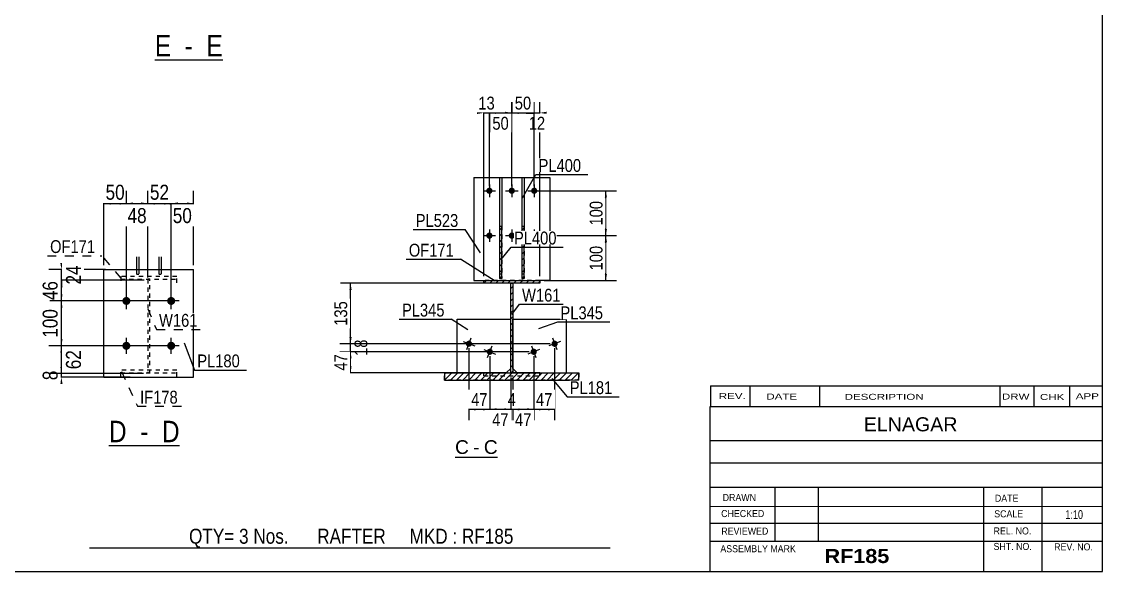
# Model space of a CAD drawing. Header units: millimetres. Extents: x -27 to 375, y -208 to 74.
# Drawn here: x 134.2 to 375.5, y -208.4 to -85.8 of the extents above; entities that cross this region are included whole.
import ezdxf

# ---------------------------------------------------------------- set-up
doc = ezdxf.new("R2010")
doc.units = ezdxf.units.MM
doc.linetypes.add('DXK_LINE_DOT1', pattern=[1.8814, 0.9407, -0.9407])
doc.linetypes.add('DXK_LINE_DOT2', pattern=[3.9198, 1.9599, -1.9599])
doc.styles.add('Arial', font='ARIAL.TTF', dxfattribs={"height": 0.2})
doc.styles.add('Arial Bold', font='ARIALBD.TTF', dxfattribs={"height": 0.2})
doc.styles.add('Arial Narrow', font='ARIALN.TTF', dxfattribs={"height": 0.2})

# ---------------------------------------------------------------- blocks, each defined once
blk = doc.blocks.new('Unknown-623544029-1210')
at = {"color": 5, "linetype": 'Continuous'}
for p, q in [((375.46, -208.41), (375.46, 68.59)), ((-24.54, -208.41), (375.46, -208.41))]:
    blk.add_line(p, q, dxfattribs=at)
blk = doc.blocks.new('Unknown-623544029-12 - 1953')
at = {"color": 7, "linetype": 'Continuous'}
blk.add_line((230.96, -182.98), (240.46, -182.98), dxfattribs=at)
at = {"color": 0, "linetype": 'Continuous'}
blk.add_wipeout([(234.04, -182.23), (234.04, -179.03), (230.96, -179.03), (230.96, -182.23)], dxfattribs=at)
blk.add_wipeout([(236.42, -182.23), (236.42, -179.03), (235, -179.03), (235, -182.23)], dxfattribs=at)
at = {"color": 96, "linetype": 'Continuous', "style": 'Arial'}
blk.add_text('C', height=3.06, dxfattribs=at).set_placement((230.96, -182.23))
at = {"color": 0, "linetype": 'Continuous'}
blk.add_wipeout([(240.46, -182.23), (240.46, -179.03), (237.38, -179.03), (237.38, -182.23)], dxfattribs=at)
at = {"color": 96, "linetype": 'Continuous', "style": 'Arial'}
for s, p in [('-', (235, -182.23)), ('C', (237.38, -182.23))]:
    blk.add_text(s, height=3.06, dxfattribs=at).set_placement(p)
blk = doc.blocks.new('Unknown-623544029-13 - 2174')
at = {"color": 7, "linetype": 'Continuous'}
blk.add_line((153.68, -180.36), (169.46, -180.36), dxfattribs=at)
at = {"color": 0, "linetype": 'Continuous'}
for points in [[(157.64, -179.61), (157.64, -174.61), (153.68, -174.61), (153.68, -179.61)], [(164.01, -179.61), (164.01, -174.61), (159.14, -174.61), (159.14, -179.61)], [(169.46, -179.61), (169.46, -174.61), (165.51, -174.61), (165.51, -179.61)]]:
    blk.add_wipeout(points, dxfattribs=at)
at = {"color": 6, "linetype": 'Continuous', "style": 'Arial Narrow'}
for s, height, p in [('D', 4.77, (153.68, -179.61)), ('D', 4.77, (165.51, -179.61)), (' - ', 4.772, (159.14, -179.61))]:
    blk.add_text(s, height=height, dxfattribs=at).set_placement(p)
blk = doc.blocks.new('Unknown-623544029-14 - 2351')
at = {"color": 7, "linetype": 'Continuous'}
blk.add_line((163.93, -94.33), (179.1, -94.33), dxfattribs=at)
at = {"color": 0, "linetype": 'Continuous'}
for points in [[(167.58, -93.58), (167.58, -88.58), (163.93, -88.58), (163.93, -93.58)], [(173.95, -93.58), (173.95, -88.58), (169.08, -88.58), (169.08, -93.58)], [(179.1, -93.58), (179.1, -88.58), (175.45, -88.58), (175.45, -93.58)]]:
    blk.add_wipeout(points, dxfattribs=at)
at = {"color": 6, "linetype": 'Continuous', "style": 'Arial Narrow'}
for s, height, p in [('E', 4.77, (163.93, -93.58)), ('E', 4.77, (175.45, -93.58)), (' - ', 4.772, (169.08, -93.58))]:
    blk.add_text(s, height=height, dxfattribs=at).set_placement(p)
blk = doc.blocks.new('Part-623544029-1961 - 1953')
at = {"linetype": 'Continuous'}
h = blk.add_hatch(dxfattribs=at)
h.set_pattern_fill('', scale=0.3, style=0, pattern_type=0)
h.set_pattern_definition([(45, (237.3659, -144.18), (-0.67352, 0.67352), [])])
h.paths.add_polyline_path([(237.37, -143.58), (237.37, -144.18), (249.87, -144.18), (249.87, -143.58)])
at = {"color": 2, "linetype": 'Continuous'}
for p, q in [((237.37, -143.58), (237.37, -143.58)), ((237.37, -144.18), (237.37, -143.58)), ((237.37, -143.58), (249.87, -143.58)), ((237.37, -144.18), (237.37, -144.18)), ((249.87, -144.18), (237.37, -144.18)), ((249.87, -143.58), (249.87, -143.58)), ((249.87, -143.58), (249.87, -144.18)), ((249.87, -144.18), (249.87, -144.18))]:
    blk.add_line(p, q, dxfattribs=at)
blk = doc.blocks.new('Part-623544029-1996 - 1953')
at = {"color": 2, "linetype": 'Continuous'}
for p, q in [((235.12, -120.58), (235.12, -143.58)), ((235.12, -120.58), (252.12, -120.58)), ((252.12, -120.58), (252.12, -143.58)), ((235.12, -143.58), (237.37, -143.58)), ((252.12, -143.58), (249.87, -143.58))]:
    blk.add_line(p, q, dxfattribs=at)
at = {"color": 7, "linetype": 'DXK_LINE_DOT1'}
blk.add_line((249.87, -143.58), (237.37, -143.58), dxfattribs=at)
blk = doc.blocks.new('Part-623544029-1984 - 1953')
at = {"linetype": 'Continuous'}
h = blk.add_hatch(dxfattribs=at)
h.set_pattern_fill('', scale=0.3, style=0, pattern_type=0)
h.set_pattern_definition([(45, (228.6159, -165.7802), (-0.67352, 0.67352), [])])
h.paths.add_polyline_path([(228.62, -164.18), (228.62, -165.78), (258.62, -165.78), (258.62, -164.18)])
at = {"color": 7, "linetype": 'DXK_LINE_DOT1'}
for p, q in [((228.62, -165.78), (228.62, -164.18)), ((228.62, -164.18), (258.62, -164.18)), ((258.62, -165.78), (228.62, -165.78)), ((258.62, -164.18), (258.62, -165.78))]:
    blk.add_line(p, q, dxfattribs=at)
at = {"color": 2, "linetype": 'Continuous'}
for p, q in [((228.62, -164.18), (228.62, -165.78)), ((228.62, -164.18), (258.62, -164.18)), ((228.62, -165.78), (258.62, -165.78)), ((258.62, -165.78), (258.62, -164.18))]:
    blk.add_line(p, q, dxfattribs=at)
blk = doc.blocks.new('Part-623544029-2018 - 1953')
at = {"color": 2, "linetype": 'Continuous'}
for p, q in [((243.85, -163.15), (243.85, -152.15)), ((243.85, -152.15), (255.85, -152.15)), ((255.85, -164.15), (255.85, -152.15)), ((243.85, -163.15), (244.85, -164.15)), ((244.85, -164.15), (255.85, -164.15))]:
    blk.add_line(p, q, dxfattribs=at)
blk = doc.blocks.new('Part-623544029-2023 - 1953')
at = {"linetype": 'Continuous'}
h = blk.add_hatch(dxfattribs=at)
h.set_pattern_fill('', scale=0.3, style=0, pattern_type=0)
h.set_pattern_definition([(45, (240.8659, -143.08), (-0.67352, 0.67352), [])])
h.paths.add_polyline_path([(240.87, -131.41), (240.87, -143.08), (241.37, -143.08), (241.37, -131.41)])
at = {"color": 2, "linetype": 'Continuous'}
for p, q in [((240.87, -120.58), (240.87, -131.41)), ((240.87, -120.58), (241.37, -120.58)), ((241.37, -120.58), (241.37, -131.41)), ((240.87, -131.41), (240.87, -143.08)), ((240.87, -131.41), (241.37, -131.41)), ((241.37, -143.08), (241.37, -131.41)), ((240.87, -143.08), (241.37, -143.08))]:
    blk.add_line(p, q, dxfattribs=at)
at = {"color": 7, "linetype": 'DXK_LINE_DOT1'}
for p, q in [((240.87, -131.41), (240.87, -143.08)), ((241.37, -131.41), (241.37, -143.08)), ((240.87, -142.08), (241.37, -142.08)), ((240.87, -143.08), (241.37, -143.08))]:
    blk.add_line(p, q, dxfattribs=at)
blk = doc.blocks.new('Part-623544029-2027 - 1953')
at = {"color": 2, "linetype": 'Continuous'}
for p, q in [((237.37, -164.18), (243.42, -164.18)), ((249.87, -164.18), (243.82, -164.18))]:
    blk.add_line(p, q, dxfattribs=at)
at = {"color": 7, "linetype": 'DXK_LINE_DOT1'}
for p, q in [((237.37, -164.78), (237.37, -164.18)), ((237.37, -164.78), (249.87, -164.78)), ((243.82, -164.18), (243.42, -164.18)), ((249.87, -164.78), (249.87, -164.18))]:
    blk.add_line(p, q, dxfattribs=at)
blk = doc.blocks.new('Part-623544029-2032 - 1953')
at = {"linetype": 'Continuous'}
h = blk.add_hatch(dxfattribs=at)
h.set_pattern_fill('', scale=0.3, style=0, pattern_type=0)
h.set_pattern_definition([(45, (243.4159, -164.1801), (-0.67352, 0.67352), [])])
h.paths.add_polyline_path([(243.42, -144.18), (243.42, -164.18), (243.82, -164.18), (243.82, -144.18)])
at = {"color": 2, "linetype": 'Continuous'}
for p, q in [((243.42, -164.18), (243.42, -144.18)), ((243.42, -144.18), (243.82, -144.18)), ((243.82, -144.18), (243.82, -164.18)), ((243.82, -164.18), (243.42, -164.18))]:
    blk.add_line(p, q, dxfattribs=at)
blk = doc.blocks.new('Bolt-623544029-2042 - 1953')
at = {"linetype": 'Continuous'}
for points in [[(239.32, -123.55, -1), (237.92, -123.55, -1)], [(244.32, -123.55, -1), (242.92, -123.55, -1)], [(249.32, -123.55, -1), (247.92, -123.55, -1)], [(239.32, -133.55, -1), (237.92, -133.55, -1)], [(244.32, -133.55, -1), (242.92, -133.55, -1)], [(249.32, -133.55, -1), (247.92, -133.55, -1)]]:
    blk.add_hatch(color=3, dxfattribs=at).paths.add_polyline_path(points)
at = {"color": 3, "linetype": 'Continuous'}
for p, q in [((238.62, -122.15), (238.62, -124.95)), ((243.62, -122.15), (243.62, -124.95)), ((248.62, -122.15), (248.62, -124.95)), ((237.22, -123.55), (240.02, -123.55)), ((242.22, -123.55), (245.02, -123.55)), ((247.22, -123.55), (250.02, -123.55)), ((238.62, -132.15), (238.62, -134.95)), ((243.62, -132.15), (243.62, -134.95)), ((248.62, -132.15), (248.62, -134.95)), ((237.22, -133.55), (240.02, -133.55)), ((242.22, -133.55), (245.02, -133.55)), ((247.22, -133.55), (250.02, -133.55))]:
    blk.add_line(p, q, dxfattribs=at)
blk = doc.blocks.new('Part-623544029-3961 - 1953')
at = {"linetype": 'Continuous'}
h = blk.add_hatch(dxfattribs=at)
h.set_pattern_fill('', scale=0.3, style=0, pattern_type=0)
h.set_pattern_definition([(45, (245.8659, -143.08), (-0.67352, 0.67352), [])])
h.paths.add_polyline_path([(245.87, -131.41), (245.87, -143.08), (246.37, -143.08), (246.37, -131.41)])
at = {"color": 2, "linetype": 'Continuous'}
for p, q in [((245.87, -120.58), (245.87, -131.41)), ((245.87, -120.58), (246.37, -120.58)), ((246.37, -120.58), (246.37, -131.41)), ((245.87, -131.41), (245.87, -143.08)), ((245.87, -131.41), (246.37, -131.41)), ((246.37, -143.08), (246.37, -131.41)), ((245.87, -143.08), (246.37, -143.08))]:
    blk.add_line(p, q, dxfattribs=at)
at = {"color": 7, "linetype": 'DXK_LINE_DOT1'}
for p, q in [((245.87, -131.41), (245.87, -143.08)), ((246.37, -131.41), (246.37, -143.08)), ((245.87, -142.08), (246.37, -142.08)), ((245.87, -143.08), (246.37, -143.08))]:
    blk.add_line(p, q, dxfattribs=at)
blk = doc.blocks.new('Part-623544029-3953 - 1953')
at = {"color": 2, "linetype": 'Continuous'}
for p, q in [((231.39, -164.15), (231.39, -152.15)), ((231.39, -152.15), (243.39, -152.15)), ((243.39, -163.15), (243.39, -152.15)), ((242.39, -164.15), (243.39, -163.15)), ((231.39, -164.15), (242.39, -164.15))]:
    blk.add_line(p, q, dxfattribs=at)
blk = doc.blocks.new('Bolt-623544029-3968 - 1953')
at = {"linetype": 'Continuous'}
for points in [[(248.77, -160.1, -1), (248.27, -158.8, -1)], [(253.44, -158.31, -1), (252.93, -157.01, -1)]]:
    blk.add_hatch(color=3, dxfattribs=at).paths.add_polyline_path(points)
at = {"color": 3, "linetype": 'Continuous'}
for p, q in [((252.68, -156.35), (253.69, -158.97)), ((249.82, -158.95), (247.21, -159.95)), ((248.02, -158.14), (249.02, -160.76)), ((254.49, -157.16), (251.88, -158.16))]:
    blk.add_line(p, q, dxfattribs=at)
blk = doc.blocks.new('Bolt-623544029-3977 - 1953')
at = {"linetype": 'Continuous'}
for points in [[(234.3, -157.01, -1), (233.8, -158.31, -1)], [(238.97, -158.8, -1), (238.47, -160.1, -1)]]:
    blk.add_hatch(color=3, dxfattribs=at).paths.add_polyline_path(points)
at = {"color": 3, "linetype": 'Continuous'}
for p, q in [((233.55, -158.97), (234.55, -156.35)), ((232.74, -157.16), (235.35, -158.16)), ((237.41, -158.95), (240.02, -159.95)), ((238.22, -160.76), (239.22, -158.14))]:
    blk.add_line(p, q, dxfattribs=at)
blk = doc.blocks.new('Bolt-623544029-2225 - 2174')
at = {"linetype": 'Continuous'}
for points in [[(156.68, -148.12, -1), (158.48, -148.12, -1)], [(166.68, -148.12, -1), (168.48, -148.12, -1)], [(156.68, -158.12, -1), (158.48, -158.12, -1)], [(166.68, -158.12, -1), (168.48, -158.12, -1)]]:
    blk.add_hatch(color=3, dxfattribs=at).paths.add_polyline_path(points)
at = {"color": 3, "linetype": 'Continuous'}
for p, q in [((157.58, -149.92), (157.58, -146.32)), ((167.58, -149.92), (167.58, -146.32)), ((159.38, -148.12), (155.78, -148.12)), ((169.38, -148.12), (165.78, -148.12)), ((157.58, -159.92), (157.58, -156.32)), ((167.58, -159.92), (167.58, -156.32)), ((159.38, -158.12), (155.78, -158.12)), ((169.38, -158.12), (165.78, -158.12))]:
    blk.add_line(p, q, dxfattribs=at)
blk = doc.blocks.new('Part-623544029-2250 - 2174')
at = {"color": 7, "linetype": 'DXK_LINE_DOT1'}
for p, q in [((156.33, -164.93), (156.33, -163.55)), ((168.83, -163.55), (156.33, -163.55)), ((168.83, -164.93), (168.83, -163.55)), ((156.33, -164.14), (168.83, -164.14))]:
    blk.add_line(p, q, dxfattribs=at)
blk = doc.blocks.new('Part-623544029-2242 - 2174')
at = {"color": 2, "linetype": 'Continuous'}
for p, q in [((159.83, -138.3), (159.83, -141.12)), ((160.33, -138.3), (160.33, -141.12))]:
    blk.add_line(p, q, dxfattribs=at)
at = {"color": 7, "linetype": 'DXK_LINE_DOT1'}
for p, q in [((159.83, -141.12), (159.83, -142.95)), ((159.83, -142.14), (160.33, -142.14)), ((160.33, -141.12), (160.33, -142.95))]:
    blk.add_line(p, q, dxfattribs=at)
blk = doc.blocks.new('Part-623544029-2230 - 2174')
at = {"color": 7, "linetype": 'DXK_LINE_DOT1'}
for p, q in [((162.78, -143.25), (162.38, -143.25)), ((162.38, -143.25), (162.38, -164.32)), ((162.78, -164.32), (162.78, -143.25)), ((162.38, -163.5), (162.78, -163.5))]:
    blk.add_line(p, q, dxfattribs=at)
blk = doc.blocks.new('Part-623544029-2255 - 2174')
at = {"color": 7, "linetype": 'DXK_LINE_DOT1'}
for p, q in [((156.33, -142.66), (156.33, -144.07)), ((168.83, -142.66), (156.33, -142.66)), ((156.33, -143.25), (168.83, -143.25)), ((168.83, -144.07), (168.83, -142.66))]:
    blk.add_line(p, q, dxfattribs=at)
blk = doc.blocks.new('Part-623544029-2260 - 2174')
at = {"color": 2, "linetype": 'Continuous'}
for p, q in [((152.58, -165.12), (152.58, -141.12)), ((152.58, -141.12), (172.58, -141.12)), ((172.58, -165.12), (172.58, -141.12)), ((152.58, -165.12), (172.58, -165.12))]:
    blk.add_line(p, q, dxfattribs=at)
blk = doc.blocks.new('Part-623544029-4030 - 2174')
at = {"color": 2, "linetype": 'Continuous'}
for p, q in [((164.83, -138.3), (164.83, -141.12)), ((165.33, -138.3), (165.33, -141.12))]:
    blk.add_line(p, q, dxfattribs=at)
at = {"color": 7, "linetype": 'DXK_LINE_DOT1'}
for p, q in [((164.83, -141.12), (164.83, -142.95)), ((164.83, -142.14), (165.33, -142.14)), ((165.33, -141.12), (165.33, -142.95))]:
    blk.add_line(p, q, dxfattribs=at)
blk = doc.blocks.new('StraightDimension-623544029-5049 - 1953')
at = {"linetype": 'Continuous'}
for points in [[(207.87, -156.16), (207.62, -157.66), (207.37, -156.16)], [(207.37, -160.95), (207.62, -159.45), (207.87, -160.95)]]:
    blk.add_hatch(color=7, dxfattribs=at).paths.add_polyline_path(points)
at = {"color": 7, "linetype": 'Continuous'}
for p, q in [((252.19, -157.66), (205.22, -157.66)), ((207.62, -159.45), (207.62, -157.66)), ((247.52, -159.45), (205.22, -159.45))]:
    blk.add_line(p, q, dxfattribs=at)
at = {"color": 0}
blk.add_wipeout([(211.97, -156.13), (207.77, -156.13), (207.77, -160.98), (211.97, -160.98)], dxfattribs=at)
at = {"color": 3, "style": 'Arial Narrow'}
blk.add_text('18', height=2.863, rotation=90.0002, dxfattribs=at).set_placement((211.37, -160.38))
blk = doc.blocks.new('StraightDimension-623544029-5570 - 1953')
at = {"linetype": 'Continuous'}
for points in [[(235.55, -172.53), (234.05, -172.28), (235.55, -172.03)], [(237.22, -172.03), (238.72, -172.28), (237.22, -172.53)]]:
    blk.add_hatch(color=7, dxfattribs=at).paths.add_polyline_path(points)
at = {"color": 7, "linetype": 'Continuous'}
for p, q in [((234.05, -158.66), (234.05, -174.68)), ((238.72, -160.45), (238.72, -174.68)), ((234.05, -172.28), (238.72, -172.28))]:
    blk.add_line(p, q, dxfattribs=at)
at = {"color": 0}
blk.add_wipeout([(238.81, -172.13), (238.81, -167.93), (233.95, -167.93), (233.95, -172.13)], dxfattribs=at)
at = {"color": 3, "style": 'Arial Narrow'}
blk.add_text('47', height=2.863, dxfattribs=at).set_placement((234.55, -171.53))
blk = doc.blocks.new('StraightDimension-623544029-2152 - 1953')
at = {"linetype": 'Continuous'}
for points in [[(264.37, -125.05), (264.62, -123.55), (264.87, -125.05)], [(264.87, -132.05), (264.62, -133.55), (264.37, -132.05)]]:
    blk.add_hatch(color=7, dxfattribs=at).paths.add_polyline_path(points)
at = {"color": 7, "linetype": 'Continuous'}
for p, q in [((249.62, -123.55), (267.02, -123.55)), ((264.62, -133.55), (264.62, -123.55)), ((249.62, -133.55), (267.02, -133.55))]:
    blk.add_line(p, q, dxfattribs=at)
at = {"color": 0}
blk.add_wipeout([(264.47, -125.21), (260.27, -125.21), (260.27, -131.9), (264.47, -131.9)], dxfattribs=at)
at = {"color": 3, "style": 'Arial Narrow'}
blk.add_text('100', height=2.863, rotation=90.0002, dxfattribs=at).set_placement((263.87, -131.3))
blk = doc.blocks.new('StraightDimension-623544029-2162 - 1953')
at = {"linetype": 'Continuous'}
for points in [[(264.37, -135.05), (264.62, -133.55), (264.87, -135.05)], [(264.87, -142.08), (264.62, -143.58), (264.37, -142.08)]]:
    blk.add_hatch(color=7, dxfattribs=at).paths.add_polyline_path(points)
at = {"color": 7, "linetype": 'Continuous'}
for p, q in [((249.62, -133.55), (267.02, -133.55)), ((264.62, -143.58), (264.62, -133.55)), ((250.87, -143.58), (267.02, -143.58))]:
    blk.add_line(p, q, dxfattribs=at)
at = {"color": 0}
blk.add_wipeout([(264.47, -135.23), (260.27, -135.23), (260.27, -141.91), (264.47, -141.91)], dxfattribs=at)
at = {"color": 3, "style": 'Arial Narrow'}
blk.add_text('100', height=2.863, rotation=90.0002, dxfattribs=at).set_placement((263.87, -141.31))
blk = doc.blocks.new('StraightDimension-623544029-5048 - 1953')
at = {"linetype": 'Continuous'}
for points in [[(207.37, -145.68), (207.62, -144.18), (207.87, -145.68)], [(207.87, -156.16), (207.62, -157.66), (207.37, -156.16)]]:
    blk.add_hatch(color=7, dxfattribs=at).paths.add_polyline_path(points)
at = {"color": 7, "linetype": 'Continuous'}
for p, q in [((242.42, -144.18), (205.37, -144.18)), ((207.62, -157.66), (207.62, -144.18)), ((252.19, -157.66), (205.37, -157.66))]:
    blk.add_line(p, q, dxfattribs=at)
at = {"color": 0}
blk.add_wipeout([(207.47, -147.58), (203.27, -147.58), (203.27, -154.26), (207.47, -154.26)], dxfattribs=at)
at = {"color": 3, "style": 'Arial Narrow'}
blk.add_text('135', height=2.863, rotation=90.0002, dxfattribs=at).set_placement((206.87, -153.66))
blk = doc.blocks.new('StraightDimension-623544029-5050 - 1953')
at = {"linetype": 'Continuous'}
for points in [[(207.37, -160.95), (207.62, -159.45), (207.87, -160.95)], [(207.87, -162.68), (207.62, -164.18), (207.37, -162.68)]]:
    blk.add_hatch(color=7, dxfattribs=at).paths.add_polyline_path(points)
at = {"color": 7, "linetype": 'Continuous'}
for p, q in [((247.52, -159.45), (205.37, -159.45)), ((207.62, -164.18), (207.62, -159.45)), ((242.42, -164.18), (205.37, -164.18))]:
    blk.add_line(p, q, dxfattribs=at)
at = {"color": 0}
blk.add_wipeout([(207.47, -159.39), (203.27, -159.39), (203.27, -164.24), (207.47, -164.24)], dxfattribs=at)
at = {"color": 3, "style": 'Arial Narrow'}
blk.add_text('47', height=2.863, rotation=90.0002, dxfattribs=at).set_placement((206.87, -163.64))
blk = doc.blocks.new('StraightDimension-623544029-5566 - 1953')
at = {"linetype": 'Continuous'}
for points in [[(250.02, -172.53), (248.52, -172.28), (250.02, -172.03)], [(251.69, -172.03), (253.19, -172.28), (251.69, -172.53)]]:
    blk.add_hatch(color=7, dxfattribs=at).paths.add_polyline_path(points)
at = {"color": 7, "linetype": 'Continuous'}
for p, q in [((253.19, -158.66), (253.19, -174.68)), ((248.52, -160.45), (248.52, -174.68)), ((248.52, -172.28), (253.19, -172.28))]:
    blk.add_line(p, q, dxfattribs=at)
at = {"color": 0}
blk.add_wipeout([(253.28, -172.13), (253.28, -167.93), (248.42, -167.93), (248.42, -172.13)], dxfattribs=at)
at = {"color": 3, "style": 'Arial Narrow'}
blk.add_text('47', height=2.863, dxfattribs=at).set_placement((249.02, -171.53))
blk = doc.blocks.new('StraightDimension-623544029-5567 - 1953')
at = {"linetype": 'Continuous'}
for points in [[(245.32, -172.53), (243.82, -172.28), (245.32, -172.03)], [(247.02, -172.03), (248.52, -172.28), (247.02, -172.53)]]:
    blk.add_hatch(color=7, dxfattribs=at).paths.add_polyline_path(points)
at = {"color": 7, "linetype": 'Continuous'}
for p, q in [((248.52, -160.45), (248.52, -174.53)), ((243.82, -165.18), (243.82, -174.53)), ((243.82, -172.28), (248.52, -172.28))]:
    blk.add_line(p, q, dxfattribs=at)
at = {"color": 0}
blk.add_wipeout([(248.59, -176.63), (248.59, -172.43), (243.74, -172.43), (243.74, -176.63)], dxfattribs=at)
at = {"color": 3, "style": 'Arial Narrow'}
blk.add_text('47', height=2.863, dxfattribs=at).set_placement((244.34, -176.03))
blk = doc.blocks.new('StraightDimension-623544029-5568 - 1953')
at = {"linetype": 'Continuous'}
for points in [[(241.92, -172.03), (243.42, -172.28), (241.92, -172.53)], [(245.32, -172.53), (243.82, -172.28), (245.32, -172.03)]]:
    blk.add_hatch(color=7, dxfattribs=at).paths.add_polyline_path(points)
at = {"color": 7, "linetype": 'Continuous'}
for p, q in [((243.42, -165.18), (243.42, -174.68)), ((243.82, -165.18), (243.82, -174.68)), ((243.42, -172.28), (243.82, -172.28))]:
    blk.add_line(p, q, dxfattribs=at)
at = {"color": 0}
blk.add_wipeout([(245.13, -172.13), (245.13, -167.93), (242.1, -167.93), (242.1, -172.13)], dxfattribs=at)
at = {"color": 3, "style": 'Arial Narrow'}
blk.add_text('4', height=2.86, dxfattribs=at).set_placement((242.7, -171.53))
blk = doc.blocks.new('StraightDimension-623544029-5569 - 1953')
at = {"linetype": 'Continuous'}
for points in [[(240.22, -172.53), (238.72, -172.28), (240.22, -172.03)], [(241.92, -172.03), (243.42, -172.28), (241.92, -172.53)]]:
    blk.add_hatch(color=7, dxfattribs=at).paths.add_polyline_path(points)
at = {"color": 7, "linetype": 'Continuous'}
for p, q in [((238.72, -160.45), (238.72, -174.53)), ((243.42, -165.18), (243.42, -174.53)), ((238.72, -172.28), (243.42, -172.28))]:
    blk.add_line(p, q, dxfattribs=at)
at = {"color": 0}
blk.add_wipeout([(243.49, -176.63), (243.49, -172.43), (238.64, -172.43), (238.64, -176.63)], dxfattribs=at)
at = {"color": 3, "style": 'Arial Narrow'}
blk.add_text('47', height=2.863, dxfattribs=at).set_placement((239.24, -176.03))
blk = doc.blocks.new('StraightDimension-623544029-5617 - 1953')
at = {"linetype": 'Continuous'}
for points in [[(247.12, -105.93), (248.62, -106.18), (247.12, -106.43)], [(251.37, -106.43), (249.87, -106.18), (251.37, -105.93)]]:
    blk.add_hatch(color=7, dxfattribs=at).paths.add_polyline_path(points)
at = {"color": 7, "linetype": 'Continuous'}
for p, q in [((248.62, -122.55), (248.62, -103.78)), ((249.87, -142.58), (249.87, -103.78)), ((248.62, -106.18), (249.87, -106.18))]:
    blk.add_line(p, q, dxfattribs=at)
at = {"color": 0}
blk.add_wipeout([(251.67, -110.53), (251.67, -106.33), (246.81, -106.33), (246.81, -110.53)], dxfattribs=at)
at = {"color": 3, "style": 'Arial Narrow'}
blk.add_text('12', height=2.863, dxfattribs=at).set_placement((247.41, -109.93))
blk = doc.blocks.new('StraightDimension-623544029-5618 - 1953')
at = {"linetype": 'Continuous'}
for points in [[(245.12, -106.43), (243.62, -106.18), (245.12, -105.93)], [(247.12, -105.93), (248.62, -106.18), (247.12, -106.43)]]:
    blk.add_hatch(color=7, dxfattribs=at).paths.add_polyline_path(points)
at = {"color": 7, "linetype": 'Continuous'}
for p, q in [((243.62, -122.55), (243.62, -103.93)), ((248.62, -122.55), (248.62, -103.93)), ((243.62, -106.18), (248.62, -106.18))]:
    blk.add_line(p, q, dxfattribs=at)
at = {"color": 0}
blk.add_wipeout([(248.54, -106.03), (248.54, -101.83), (243.69, -101.83), (243.69, -106.03)], dxfattribs=at)
at = {"color": 3, "style": 'Arial Narrow'}
blk.add_text('50', height=2.863, dxfattribs=at).set_placement((244.29, -105.43))
blk = doc.blocks.new('StraightDimension-623544029-5619 - 1953')
at = {"linetype": 'Continuous'}
for points in [[(240.12, -106.43), (238.62, -106.18), (240.12, -105.93)], [(242.12, -105.93), (243.62, -106.18), (242.12, -106.43)]]:
    blk.add_hatch(color=7, dxfattribs=at).paths.add_polyline_path(points)
at = {"color": 7, "linetype": 'Continuous'}
for p, q in [((238.62, -122.55), (238.62, -103.78)), ((243.62, -122.55), (243.62, -103.78)), ((238.62, -106.18), (243.62, -106.18))]:
    blk.add_line(p, q, dxfattribs=at)
at = {"color": 0}
blk.add_wipeout([(243.54, -110.53), (243.54, -106.33), (238.69, -106.33), (238.69, -110.53)], dxfattribs=at)
at = {"color": 3, "style": 'Arial Narrow'}
blk.add_text('50', height=2.863, dxfattribs=at).set_placement((239.29, -109.93))
blk = doc.blocks.new('StraightDimension-623544029-5620 - 1953')
at = {"linetype": 'Continuous'}
for points in [[(235.87, -105.93), (237.37, -106.18), (235.87, -106.43)], [(240.12, -106.43), (238.62, -106.18), (240.12, -105.93)]]:
    blk.add_hatch(color=7, dxfattribs=at).paths.add_polyline_path(points)
at = {"color": 7, "linetype": 'Continuous'}
for p, q in [((237.37, -142.58), (237.37, -103.93)), ((238.62, -122.55), (238.62, -103.93)), ((237.37, -106.18), (238.62, -106.18))]:
    blk.add_line(p, q, dxfattribs=at)
at = {"color": 0}
blk.add_wipeout([(240.42, -106.03), (240.42, -101.83), (235.56, -101.83), (235.56, -106.03)], dxfattribs=at)
at = {"color": 3, "style": 'Arial Narrow'}
blk.add_text('13', height=2.863, dxfattribs=at).set_placement((236.16, -105.43))
blk = doc.blocks.new('StraightDimension-623544029-2290 - 2174')
at = {"linetype": 'Continuous'}
for points in [[(169.08, -126.65), (167.58, -126.4), (169.08, -126.15)], [(171.08, -126.15), (172.58, -126.4), (171.08, -126.65)]]:
    blk.add_hatch(color=4, dxfattribs=at).paths.add_polyline_path(points)
at = {"color": 4, "linetype": 'Continuous'}
for p, q in [((167.58, -147.12), (167.58, -123.6)), ((172.58, -140.12), (172.58, -123.6)), ((167.58, -126.4), (172.58, -126.4))]:
    blk.add_line(p, q, dxfattribs=at)
at = {"color": 0}
blk.add_wipeout([(172.91, -131.45), (172.91, -126.55), (167.24, -126.55), (167.24, -131.45)], dxfattribs=at)
at = {"color": 4, "style": 'Arial Narrow'}
blk.add_text('50', height=3.34, dxfattribs=at).set_placement((167.94, -130.75))
blk = doc.blocks.new('StraightDimension-623544029-2262 - 2174')
at = {"linetype": 'Continuous'}
for points in [[(154.08, -126.65), (152.58, -126.4), (154.08, -126.15)], [(156.08, -126.15), (157.58, -126.4), (156.08, -126.65)]]:
    blk.add_hatch(color=4, dxfattribs=at).paths.add_polyline_path(points)
at = {"color": 4, "linetype": 'Continuous'}
for p, q in [((152.58, -140.12), (152.58, -123.8)), ((157.58, -147.12), (157.58, -123.8)), ((152.58, -126.4), (157.58, -126.4))]:
    blk.add_line(p, q, dxfattribs=at)
at = {"color": 0}
blk.add_wipeout([(157.91, -126.25), (157.91, -121.35), (152.24, -121.35), (152.24, -126.25)], dxfattribs=at)
at = {"color": 4, "style": 'Arial Narrow'}
blk.add_text('50', height=3.34, dxfattribs=at).set_placement((152.94, -125.55))
blk = doc.blocks.new('StraightDimension-623544029-2272 - 2174')
at = {"linetype": 'Continuous'}
for points in [[(163.88, -126.65), (162.38, -126.4), (163.88, -126.15)], [(166.08, -126.15), (167.58, -126.4), (166.08, -126.65)]]:
    blk.add_hatch(color=4, dxfattribs=at).paths.add_polyline_path(points)
at = {"color": 4, "linetype": 'Continuous'}
for p, q in [((162.38, -142.86), (162.38, -123.8)), ((167.58, -147.12), (167.58, -123.8)), ((162.38, -126.4), (167.58, -126.4))]:
    blk.add_line(p, q, dxfattribs=at)
at = {"color": 0}
blk.add_wipeout([(167.81, -126.25), (167.81, -121.35), (162.14, -121.35), (162.14, -126.25)], dxfattribs=at)
at = {"color": 4, "style": 'Arial Narrow'}
blk.add_text('52', height=3.34, dxfattribs=at).set_placement((162.84, -125.55))
blk = doc.blocks.new('StraightDimension-623544029-2281 - 2174')
at = {"linetype": 'Continuous'}
for points in [[(159.08, -126.65), (157.58, -126.4), (159.08, -126.15)], [(160.88, -126.15), (162.38, -126.4), (160.88, -126.65)]]:
    blk.add_hatch(color=4, dxfattribs=at).paths.add_polyline_path(points)
at = {"color": 4, "linetype": 'Continuous'}
for p, q in [((157.58, -147.12), (157.58, -123.6)), ((162.38, -142.86), (162.38, -123.6)), ((157.58, -126.4), (162.38, -126.4))]:
    blk.add_line(p, q, dxfattribs=at)
at = {"color": 0}
blk.add_wipeout([(162.81, -131.45), (162.81, -126.55), (157.14, -126.55), (157.14, -131.45)], dxfattribs=at)
at = {"color": 4, "style": 'Arial Narrow'}
blk.add_text('48', height=3.34, dxfattribs=at).set_placement((157.84, -130.75))
blk = doc.blocks.new('StraightDimension-623544029-2301 - 2174')
at = {"linetype": 'Continuous'}
for points in [[(143.33, -162.82), (143.08, -164.32), (142.83, -162.82)], [(142.83, -166.62), (143.08, -165.12), (143.33, -166.62)]]:
    blk.add_hatch(color=4, dxfattribs=at).paths.add_polyline_path(points)
at = {"color": 4, "linetype": 'Continuous'}
for p, q in [((161.38, -164.32), (140.48, -164.32)), ((158.41, -165.12), (140.48, -165.12)), ((143.08, -165.12), (143.08, -164.32))]:
    blk.add_line(p, q, dxfattribs=at)
at = {"color": 0}
blk.add_wipeout([(142.93, -162.95), (138.03, -162.95), (138.03, -166.49), (142.93, -166.49)], dxfattribs=at)
at = {"color": 4, "style": 'Arial Narrow'}
blk.add_text('8', height=3.34, rotation=90.0002, dxfattribs=at).set_placement((142.23, -165.79))
blk = doc.blocks.new('StraightDimension-623544029-2311 - 2174')
at = {"linetype": 'Continuous'}
for points in [[(143.33, -139.62), (143.08, -141.12), (142.83, -139.62)], [(142.83, -145), (143.08, -143.5), (143.33, -145)]]:
    blk.add_hatch(color=4, dxfattribs=at).paths.add_polyline_path(points)
at = {"color": 4, "linetype": 'Continuous'}
for p, q in [((152.91, -141.12), (140.28, -141.12)), ((143.08, -143.5), (143.08, -141.12)), ((161.58, -143.5), (140.28, -143.5))]:
    blk.add_line(p, q, dxfattribs=at)
at = {"color": 0}
blk.add_wipeout([(148.13, -139.48), (143.23, -139.48), (143.23, -145.15), (148.13, -145.15)], dxfattribs=at)
at = {"color": 4, "style": 'Arial Narrow'}
blk.add_text('24', height=3.34, rotation=90.0002, dxfattribs=at).set_placement((147.43, -144.45))
blk = doc.blocks.new('StraightDimension-623544029-2320 - 2174')
at = {"linetype": 'Continuous'}
for points in [[(142.83, -145), (143.08, -143.5), (143.33, -145)], [(143.33, -146.62), (143.08, -148.12), (142.83, -146.62)]]:
    blk.add_hatch(color=4, dxfattribs=at).paths.add_polyline_path(points)
at = {"color": 4, "linetype": 'Continuous'}
for p, q in [((161.58, -143.5), (140.48, -143.5)), ((143.08, -148.12), (143.08, -143.5)), ((166.58, -148.12), (140.48, -148.12))]:
    blk.add_line(p, q, dxfattribs=at)
at = {"color": 0}
blk.add_wipeout([(142.93, -142.98), (138.03, -142.98), (138.03, -148.65), (142.93, -148.65)], dxfattribs=at)
at = {"color": 4, "style": 'Arial Narrow'}
blk.add_text('46', height=3.34, rotation=90.0002, dxfattribs=at).set_placement((142.23, -147.95))
blk = doc.blocks.new('StraightDimension-623544029-2329 - 2174')
at = {"linetype": 'Continuous'}
for points in [[(142.83, -159.62), (143.08, -158.12), (143.33, -159.62)], [(143.33, -162.82), (143.08, -164.32), (142.83, -162.82)]]:
    blk.add_hatch(color=4, dxfattribs=at).paths.add_polyline_path(points)
at = {"color": 4, "linetype": 'Continuous'}
for p, q in [((166.58, -158.12), (140.28, -158.12)), ((143.08, -164.32), (143.08, -158.12)), ((161.38, -164.32), (140.28, -164.32))]:
    blk.add_line(p, q, dxfattribs=at)
at = {"color": 0}
blk.add_wipeout([(148.13, -158.39), (143.23, -158.39), (143.23, -164.05), (148.13, -164.05)], dxfattribs=at)
at = {"color": 4, "style": 'Arial Narrow'}
blk.add_text('62', height=3.34, rotation=90.0002, dxfattribs=at).set_placement((147.43, -163.35))
blk = doc.blocks.new('StraightDimension-623544029-2339 - 2174')
at = {"linetype": 'Continuous'}
for points in [[(142.83, -149.62), (143.08, -148.12), (143.33, -149.62)], [(143.33, -156.62), (143.08, -158.12), (142.83, -156.62)]]:
    blk.add_hatch(color=4, dxfattribs=at).paths.add_polyline_path(points)
at = {"color": 4, "linetype": 'Continuous'}
for p, q in [((166.58, -148.12), (140.48, -148.12)), ((143.08, -158.12), (143.08, -148.12)), ((166.58, -158.12), (140.48, -158.12))]:
    blk.add_line(p, q, dxfattribs=at)
at = {"color": 0}
blk.add_wipeout([(142.93, -149.22), (138.03, -149.22), (138.03, -157.02), (142.93, -157.02)], dxfattribs=at)
at = {"color": 4, "style": 'Arial Narrow'}
blk.add_text('100', height=3.34, rotation=90.0002, dxfattribs=at).set_placement((142.23, -156.32))
blk = doc.blocks.new('CBS_CALLOFF-623544029-7856')
at = {"color": 7, "linetype": 'Continuous'}
blk.add_line((149.34, -203.14), (265.57, -203.16), dxfattribs=at)
at = {"color": 3, "linetype": 'Continuous', "style": 'Arial Narrow'}
blk.add_text('QTY= 3 Nos.      RAFTER     MKD : RF185', height=3.3405, dxfattribs=at).set_placement((171.57, -202.25))
blk = doc.blocks.new('CBS_NAME_BLOG-623544029-7857')
at = {"color": 7, "linetype": 'Continuous'}
for p, q in [((287.87, -171.66), (375.39, -171.66)), ((287.87, -208.37), (287.87, -171.66)), ((287.87, -179.2), (375.39, -179.2)), ((287.95, -184.25), (375.46, -184.25)), ((287.87, -189.63), (375.39, -189.63)), ((302.4, -201.73), (302.4, -189.63)), ((312.08, -201.71), (312.08, -189.64)), ((349, -208.37), (349, -189.64)), ((362.05, -208.37), (362.05, -189.63)), ((287.88, -193.92), (375.46, -193.91)), ((287.87, -197.67), (375.39, -197.67)), ((287.87, -201.71), (375.39, -201.71)), ((287.87, -208.41), (375.46, -208.41))]:
    blk.add_line(p, q, dxfattribs=at)
at = {"color": 3, "linetype": 'Continuous', "style": 'Arial'}
blk.add_text('ELNAGAR', height=3.133, dxfattribs=at).set_placement((322.2, -177.19))
at = {"color": 3, "linetype": 'Continuous'}
for s, height, style, width, p in [('DRAWN', 1.566, 'Arial', 0.9, (290.7, -192.73)), ('DATE', 1.566, 'Arial', 0.9, (351.47, -192.89)), ('CHECKED', 1.566, 'Arial', 0.9, (290.36, -196.31)), ('SCALE', 1.566, 'Arial', 0.9, (351.32, -196.37)), ('1:10', 1.957, 'Arial Narrow', 0.9, (367.21, -196.73)), ('REVIEWED', 1.566, 'Arial', 0.9, (290.39, -200.22)), ('REL. NO.', 1.566, 'Arial', 0.9, (351.18, -200.18)), ('ASSEMBLY MARK', 1.5663, 'Arial', 0.9, (290.18, -204.15)), ('SHT. NO.', 1.566, 'Arial', 0.9, (351.17, -203.64)), ('REV. NO.', 1.566, 'Arial', 0.9, (364.7, -203.73)), ('RF185', 3.131, 'Arial Bold', 1.1, (313.45, -206.56))]:
    blk.add_text(s, height=height, dxfattribs=dict(at, style=style, width=width)).set_placement(p)
blk = doc.blocks.new('CBS_REVISION-623544029-7858')
at = {"color": 7, "linetype": 'Continuous'}
for p, q in [((287.96, -167.03), (375.46, -167.03)), ((287.96, -167.03), (287.96, -171.66)), ((296.75, -167.03), (296.75, -171.66)), ((312.35, -167.03), (312.35, -171.6)), ((352.6, -167.03), (352.6, -171.66)), ((360.15, -167.03), (360.15, -171.66)), ((368.09, -167.03), (368.09, -171.66)), ((287.96, -171.66), (375.46, -171.66))]:
    blk.add_line(p, q, dxfattribs=at)
at = {"color": 7, "style": 'Arial Narrow', "width": 1.7}
for s, height, p in [('REV.', 1.326, (289.82, -169.99)), ('DATE', 1.326, (300.44, -170.1)), ('DESCRIPTION', 1.3257, (317.92, -170.16)), ('DRW', 1.326, (353.03, -170.1)), ('CHK', 1.326, (361.52, -170.19)), ('APP', 1.326, (369.52, -170.03))]:
    blk.add_text(s, height=height, dxfattribs=at).set_placement(p)
blk = doc.blocks.new('Mark-623544029-1957 - 1953')
at = {"color": 7, "linetype": 'Continuous'}
blk.add_line((239.9, -143.73), (232.18, -138.83), dxfattribs=at)
at = {"color": 0}
blk.add_wipeout([(230.68, -138.23), (230.68, -135.23), (220.63, -135.23), (220.63, -138.23)], dxfattribs=at)
blk.add_wipeout([(230.68, -138.23), (230.68, -135.23), (220.63, -135.23), (220.63, -138.23)], dxfattribs=at)
at = {"color": 7, "linetype": 'Continuous'}
blk.add_line((220.03, -138.83), (232.18, -138.83), dxfattribs=at)
at = {"color": 3, "style": 'Arial Narrow'}
blk.add_text('OF171', height=2.863, dxfattribs=at).set_placement((220.63, -138.23))
blk = doc.blocks.new('Mark-623544029-1980 - 1953')
at = {"color": 0}
blk.add_wipeout([(266.06, -168.89), (266.06, -165.89), (256.56, -165.89), (256.56, -168.89)], dxfattribs=at)
blk.add_wipeout([(266.06, -168.89), (266.06, -165.89), (256.56, -165.89), (256.56, -168.89)], dxfattribs=at)
at = {"color": 7, "linetype": 'Continuous'}
for p, q in [((252.59, -165.43), (255.96, -169.49)), ((255.96, -169.49), (267.56, -169.49))]:
    blk.add_line(p, q, dxfattribs=at)
at = {"color": 3, "style": 'Arial Narrow'}
blk.add_text('PL181', height=2.863, dxfattribs=at).set_placement((256.56, -168.89))
blk = doc.blocks.new('Mark-623544029-1992 - 1953')
at = {"color": 7, "linetype": 'Continuous'}
blk.add_line((236.64, -137.36), (233.18, -132.21), dxfattribs=at)
at = {"color": 0}
blk.add_wipeout([(231.68, -131.61), (231.68, -128.61), (222.18, -128.61), (222.18, -131.61)], dxfattribs=at)
blk.add_wipeout([(231.68, -131.61), (231.68, -128.61), (222.18, -128.61), (222.18, -131.61)], dxfattribs=at)
at = {"color": 7, "linetype": 'Continuous'}
blk.add_line((221.58, -132.21), (233.18, -132.21), dxfattribs=at)
at = {"color": 3, "style": 'Arial Narrow'}
blk.add_text('PL523', height=2.863, dxfattribs=at).set_placement((222.18, -131.61))
blk = doc.blocks.new('Mark-623544029-2014 - 1953')
at = {"color": 0}
blk.add_wipeout([(263.99, -152.2), (263.99, -149.2), (254.49, -149.2), (254.49, -152.2)], dxfattribs=at)
blk.add_wipeout([(263.99, -152.2), (263.99, -149.2), (254.49, -149.2), (254.49, -152.2)], dxfattribs=at)
at = {"color": 7, "linetype": 'Continuous'}
for p, q in [((249.64, -154.26), (253.89, -152.8)), ((253.89, -152.8), (265.49, -152.8))]:
    blk.add_line(p, q, dxfattribs=at)
at = {"color": 3, "style": 'Arial Narrow'}
blk.add_text('PL345', height=2.863, dxfattribs=at).set_placement((254.49, -152.2))
blk = doc.blocks.new('Mark-623544029-2019 - 1953')
at = {"color": 0}
blk.add_wipeout([(253.62, -135.52), (253.62, -132.52), (244.11, -132.52), (244.11, -135.52)], dxfattribs=at)
blk.add_wipeout([(253.62, -135.52), (253.62, -132.52), (244.11, -132.52), (244.11, -135.52)], dxfattribs=at)
at = {"color": 7, "linetype": 'Continuous'}
for p, q in [((241.26, -138.86), (243.51, -136.12)), ((243.51, -136.12), (255.12, -136.12))]:
    blk.add_line(p, q, dxfattribs=at)
at = {"color": 3, "style": 'Arial Narrow'}
blk.add_text('PL400', height=2.863, dxfattribs=at).set_placement((244.11, -135.52))
blk = doc.blocks.new('Mark-623544029-2028 - 1953')
at = {"color": 0}
blk.add_wipeout([(254.5, -148.27), (254.5, -145.27), (245.91, -145.27), (245.91, -148.27)], dxfattribs=at)
blk.add_wipeout([(254.5, -148.27), (254.5, -145.27), (245.91, -145.27), (245.91, -148.27)], dxfattribs=at)
at = {"color": 7, "linetype": 'Continuous'}
for p, q in [((243.65, -151.13), (245.31, -148.87)), ((245.31, -148.87), (255.1, -148.87))]:
    blk.add_line(p, q, dxfattribs=at)
at = {"color": 3, "style": 'Arial Narrow'}
blk.add_text('W161', height=2.863, dxfattribs=at).set_placement((245.91, -148.27))
blk = doc.blocks.new('Mark-623544029-4143 - 1953')
at = {"color": 7, "linetype": 'Continuous'}
blk.add_line((233.82, -154.58), (230.11, -152.19), dxfattribs=at)
at = {"color": 0}
blk.add_wipeout([(228.61, -151.59), (228.61, -148.59), (219.11, -148.59), (219.11, -151.59)], dxfattribs=at)
blk.add_wipeout([(228.61, -151.59), (228.61, -148.59), (219.11, -148.59), (219.11, -151.59)], dxfattribs=at)
at = {"color": 7, "linetype": 'Continuous'}
blk.add_line((218.51, -152.19), (230.11, -152.19), dxfattribs=at)
at = {"color": 3, "style": 'Arial Narrow'}
blk.add_text('PL345', height=2.863, dxfattribs=at).set_placement((219.11, -151.59))
blk = doc.blocks.new('Mark-623544029-4146 - 1953')
at = {"color": 0}
blk.add_wipeout([(259.1, -119.34), (259.1, -116.34), (249.6, -116.34), (249.6, -119.34)], dxfattribs=at)
blk.add_wipeout([(259.1, -119.34), (259.1, -116.34), (249.6, -116.34), (249.6, -119.34)], dxfattribs=at)
at = {"color": 7, "linetype": 'Continuous'}
for p, q in [((246, -125.14), (249, -119.94)), ((249, -119.94), (260.6, -119.94))]:
    blk.add_line(p, q, dxfattribs=at)
at = {"color": 3, "style": 'Arial Narrow'}
blk.add_text('PL400', height=2.863, dxfattribs=at).set_placement((249.6, -119.34))
blk = doc.blocks.new('Mark-623544029-2226 - 2174')
at = {"color": 0}
blk.add_wipeout([(173.46, -153.87), (173.46, -150.87), (164.87, -150.87), (164.87, -153.87)], dxfattribs=at)
blk.add_wipeout([(173.46, -153.87), (173.46, -150.87), (164.87, -150.87), (164.87, -153.87)], dxfattribs=at)
at = {"color": 7, "linetype": 'DXK_LINE_DOT2'}
for p, q in [((162.38, -149.88), (164.27, -154.47)), ((164.27, -154.47), (174.06, -154.47))]:
    blk.add_line(p, q, dxfattribs=at)
at = {"color": 3, "style": 'Arial Narrow'}
blk.add_text('W161', height=2.863, dxfattribs=at).set_placement((164.87, -153.87))
blk = doc.blocks.new('Mark-623544029-2246 - 2174')
at = {"color": 0}
blk.add_wipeout([(169.06, -171.01), (169.06, -168.01), (160.65, -168.01), (160.65, -171.01)], dxfattribs=at)
blk.add_wipeout([(169.06, -171.01), (169.06, -168.01), (160.65, -168.01), (160.65, -171.01)], dxfattribs=at)
at = {"color": 7, "linetype": 'DXK_LINE_DOT2'}
for p, q in [((156.52, -163.87), (160.05, -171.61)), ((160.05, -171.61), (170.56, -171.61))]:
    blk.add_line(p, q, dxfattribs=at)
at = {"color": 3, "style": 'Arial Narrow'}
blk.add_text('IF178', height=2.863, dxfattribs=at).set_placement((160.65, -171.01))
blk = doc.blocks.new('Mark-623544029-2251 - 2174')
at = {"color": 7, "linetype": 'DXK_LINE_DOT2'}
blk.add_line((156.44, -143.05), (152.1, -138.03), dxfattribs=at)
at = {"color": 0}
blk.add_wipeout([(150.6, -137.43), (150.6, -134.43), (140.55, -134.43), (140.55, -137.43)], dxfattribs=at)
blk.add_wipeout([(150.6, -137.43), (150.6, -134.43), (140.55, -134.43), (140.55, -137.43)], dxfattribs=at)
at = {"color": 7, "linetype": 'DXK_LINE_DOT2'}
blk.add_line((139.95, -138.03), (152.1, -138.03), dxfattribs=at)
at = {"color": 3, "style": 'Arial Narrow'}
blk.add_text('OF171', height=2.863, dxfattribs=at).set_placement((140.55, -137.43))
blk = doc.blocks.new('Mark-623544029-2256 - 2174')
at = {"color": 0}
blk.add_wipeout([(182.92, -162.92), (182.92, -159.92), (173.41, -159.92), (173.41, -162.92)], dxfattribs=at)
blk.add_wipeout([(182.92, -162.92), (182.92, -159.92), (173.41, -159.92), (173.41, -162.92)], dxfattribs=at)
at = {"color": 7, "linetype": 'Continuous'}
for p, q in [((170.49, -157.47), (172.81, -163.52)), ((172.81, -163.52), (184.42, -163.52))]:
    blk.add_line(p, q, dxfattribs=at)
at = {"color": 3, "style": 'Arial Narrow'}
blk.add_text('PL180', height=2.863, dxfattribs=at).set_placement((173.41, -162.92))

msp = doc.modelspace()

# ---------------------------------------------------------------- block references
for name in ['Unknown-623544029-1210', 'Part-623544029-1996 - 1953', 'Part-623544029-2023 - 1953', 'Part-623544029-3961 - 1953', 'Bolt-623544029-2042 - 1953', 'Part-623544029-2242 - 2174', 'Part-623544029-4030 - 2174', 'Part-623544029-2260 - 2174', 'Part-623544029-2255 - 2174', 'Part-623544029-2230 - 2174', 'Part-623544029-1961 - 1953', 'Part-623544029-2032 - 1953', 'Bolt-623544029-2225 - 2174', 'Part-623544029-3953 - 1953', 'Part-623544029-2018 - 1953', 'Bolt-623544029-3977 - 1953', 'Bolt-623544029-3968 - 1953', 'Part-623544029-2250 - 2174', 'Part-623544029-1984 - 1953', 'Part-623544029-2027 - 1953', 'CBS_REVISION-623544029-7858', 'CBS_NAME_BLOG-623544029-7857', 'CBS_CALLOFF-623544029-7856']:
    msp.add_blockref(name, (0, 0))

# ---------------------------------------------------------------- next in the draw order: block references
for name in ['Unknown-623544029-14 - 2351', 'StraightDimension-623544029-2262 - 2174', 'StraightDimension-623544029-2290 - 2174', 'StraightDimension-623544029-2152 - 1953', 'StraightDimension-623544029-5049 - 1953', 'StraightDimension-623544029-2301 - 2174', 'Unknown-623544029-13 - 2174', 'Unknown-623544029-12 - 1953']:
    msp.add_blockref(name, (0, 0))

# ---------------------------------------------------------------- next in the draw order: block references
for name in ['StraightDimension-623544029-2272 - 2174', 'StraightDimension-623544029-2162 - 1953', 'StraightDimension-623544029-2329 - 2174', 'StraightDimension-623544029-5570 - 1953']:
    msp.add_blockref(name, (0, 0))

# ---------------------------------------------------------------- next in the draw order: block references
for name in ['StraightDimension-623544029-5617 - 1953', 'StraightDimension-623544029-2281 - 2174', 'StraightDimension-623544029-5048 - 1953', 'StraightDimension-623544029-5050 - 1953', 'Mark-623544029-2246 - 2174']:
    msp.add_blockref(name, (0, 0))

# ---------------------------------------------------------------- next in the draw order: block references
for name in ['StraightDimension-623544029-5618 - 1953', 'StraightDimension-623544029-2311 - 2174', 'Mark-623544029-4143 - 1953', 'Mark-623544029-2014 - 1953', 'Mark-623544029-2256 - 2174', 'StraightDimension-623544029-5566 - 1953']:
    msp.add_blockref(name, (0, 0))

# ---------------------------------------------------------------- next in the draw order: block references
for name in ['StraightDimension-623544029-5619 - 1953', 'Mark-623544029-4146 - 1953', 'StraightDimension-623544029-2320 - 2174', 'Mark-623544029-2028 - 1953', 'StraightDimension-623544029-5567 - 1953', 'Mark-623544029-1980 - 1953']:
    msp.add_blockref(name, (0, 0))

# ---------------------------------------------------------------- next in the draw order: block references
for name in ['StraightDimension-623544029-5620 - 1953', 'Mark-623544029-2251 - 2174', 'StraightDimension-623544029-2339 - 2174', 'StraightDimension-623544029-5568 - 1953']:
    msp.add_blockref(name, (0, 0))

# ---------------------------------------------------------------- next in the draw order: block references
for name in ['Mark-623544029-2019 - 1953', 'Mark-623544029-1957 - 1953', 'Mark-623544029-2226 - 2174', 'StraightDimension-623544029-5569 - 1953']:
    msp.add_blockref(name, (0, 0))

# ---------------------------------------------------------------- next in the draw order: block references
msp.add_blockref('Mark-623544029-1992 - 1953', (0, 0))

doc.saveas('drawing.dxf')
